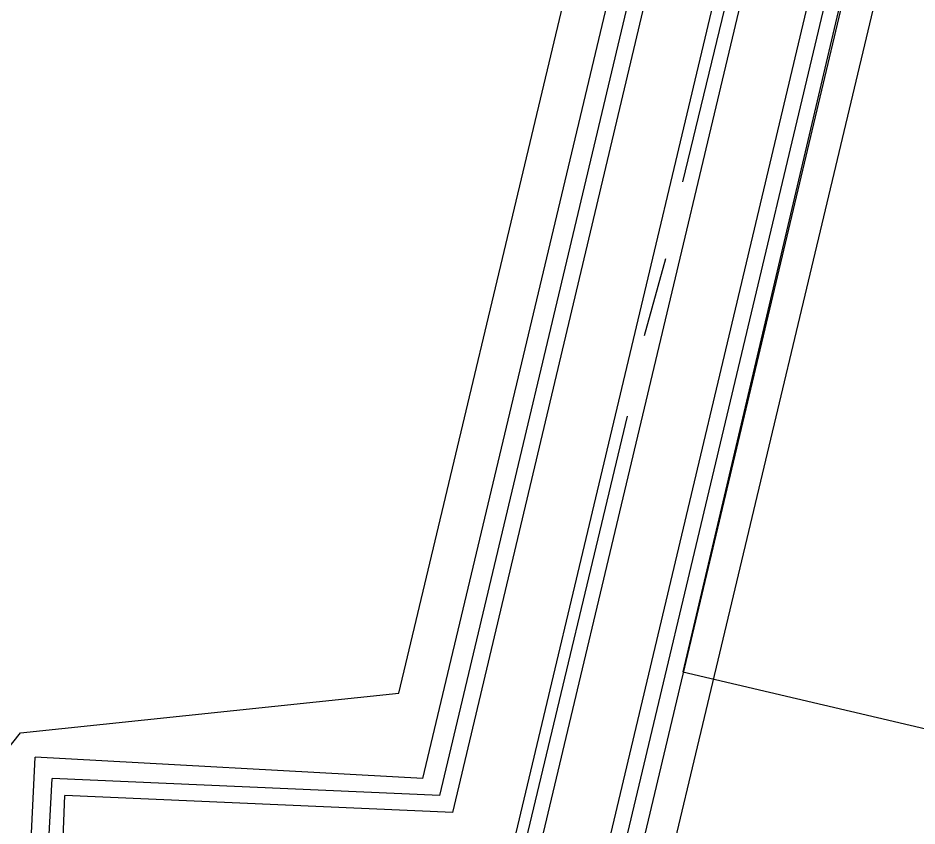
# Model space of a CAD drawing. Header units: feet. Extents: x -84 to 198, y -22 to 181.
# Drawn here: x 57.72 to 60.533, y 17.629 to 20.158 of the extents above; entities that cross this region are included whole.
import ezdxf

# ---------------------------------------------------------------- set-up
doc = ezdxf.new("R2010")
doc.units = ezdxf.units.FT
doc.layers.add('A-AREA-UNIDAD', color=30, linetype='CONTINUOUS')
doc.layers.add('A-LINEA', color=7, linetype='CONTINUOUS')

msp = doc.modelspace()

# ---------------------------------------------------------------- linework, layer by layer
at = {"layer": 'A-AREA-UNIDAD'}
for points in [[(66.368, 41.5289), (65.52, 41.7244), (62.048, 27.1644), (62.112, 25.8844), (61.792, 24.6756), (61.792, 23.9289), (61.248, 23.7689), (59.648, 17.0489), (59.76, 16.7644), (60.32, 16.7289), (59.968, 8.32), (67.168, 8.1956)], [(37.2, 10.7556), (42.56, 9.7956), (42.848, 9.9556), (45.792, 9.8489), (45.84, 9.6356), (51.712, 8.9244), (59.36, 8.3556), (59.76, 16.5156), (57.632, 16.7289), (57.6, 17.76), (57.728, 17.92), (58.912, 18.0444), (61.84, 30.3289)]]:
    msp.add_lwpolyline(points, dxfattribs=at)
at = {"layer": 'A-LINEA'}
for p, q in [((59.04, 17.7244), (64.8533, 42.1911)), ((59.08, 17.6711), (64.8933, 42.1778)), ((59.24, 17.4444), (65.1067, 42.1244)), ((59.3067, 17.3644), (65.1867, 42.1111)), ((59.4667, 17.1511), (65.3867, 42.0578)), ((59.5067, 17.0978), (65.44, 42.0444)), ((59.5467, 17.0311), (65.48, 42.0311)), ((58.9867, 17.7778), (64.0533, 39.0844)), ((59.8, 19.6444), (60.0933, 20.8578)), ((59.68, 19.1644), (59.7467, 19.4044)), ((59.2667, 17.4044), (59.6267, 18.9111)), ((57.7333, 17.0178), (57.7733, 17.8444)), ((58.9867, 17.7778), (57.7733, 17.8444)), ((57.7867, 17.0178), (57.8267, 17.7778)), ((59.04, 17.7244), (57.8267, 17.7778)), ((57.84, 17.0044), (57.8667, 17.7244)), ((59.08, 17.6711), (57.8667, 17.7244))]:
    msp.add_line(p, q, dxfattribs=at)
msp.add_lwpolyline([(61.56, 17.6978), (62.1333, 20.1244), (60.3733, 20.5511), (59.8, 18.1111), (61.56, 17.6978)], dxfattribs=at)

doc.saveas('drawing.dxf')
